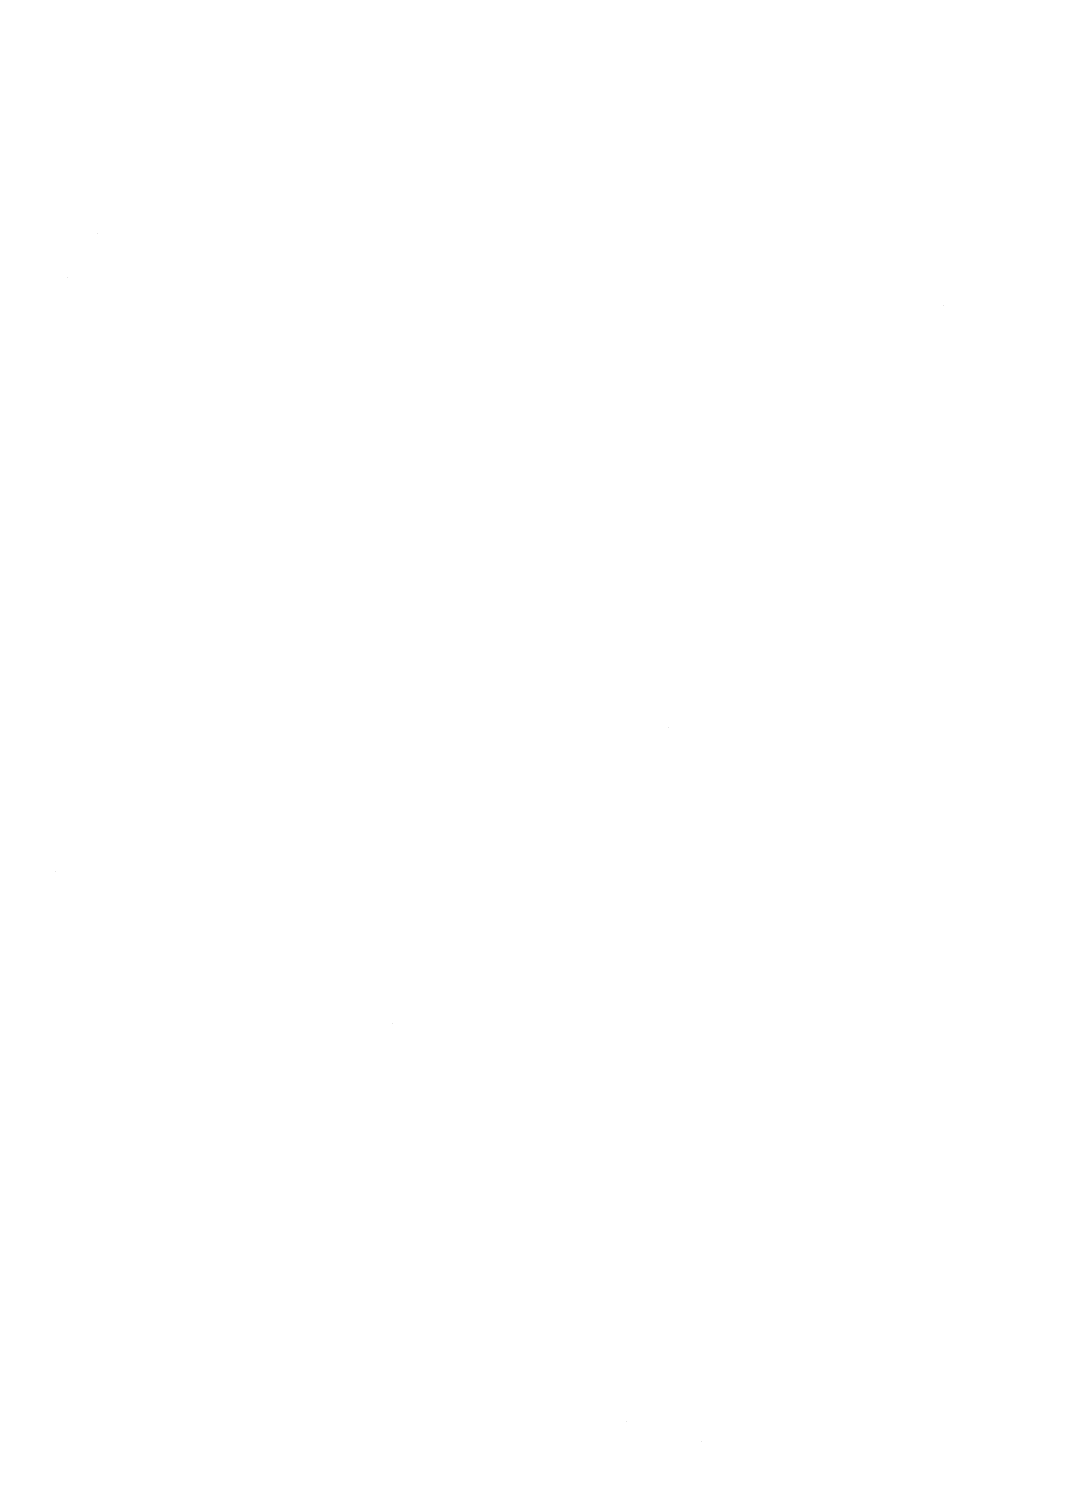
# Model space of a CAD drawing. Extents: x 17.6 to 52.5, y 0.1 to 49.5.
# Drawn here: x 20.409 to 21.488, y 6.135 to 7.66 of the extents above; entities that cross this region are included whole.
import ezdxf

# ---------------------------------------------------------------- set-up
doc = ezdxf.new("R2010")
doc.units = 0
doc.layers.get('0').update_dxf_attribs({"linetype": 'CONTINUOUS'})

msp = doc.modelspace()

# ---------------------------------------------------------------- linework, layer by layer
at = {"color": 7, "const_width": 0.0000000783}
for points in [[(20.5578, 7.6666), (20.5552, 7.6599), (20.5518, 7.6538), (20.5477, 7.6489), (20.5429, 7.6451), (20.5375, 7.6422), (20.5315, 7.6399), (20.5248, 7.6382), (20.5191, 7.6376), (20.5112, 7.6371), (20.501, 7.637), (20.4121, 7.637), (20.4121, 7.6591), (20.5, 7.6591), (20.5092, 7.6594), (20.5166, 7.6602)], [(21.4293, 7.6628), (21.4251, 7.6589), (21.4203, 7.656), (21.4148, 7.6537), (21.4084, 7.6521), (21.4032, 7.6515), (21.3956, 7.6511), (21.3858, 7.651), (21.3532, 7.651), (21.3332, 7.6508), (21.3188, 7.6504), (21.31, 7.6496), (21.304, 7.6483), (21.2982, 7.6465), (21.2926, 7.644), (21.2926, 7.667)], [(20.434, 7.555), (20.4124, 7.5519), (20.4112, 7.5578), (20.4104, 7.5634), (20.4102, 7.5685), (20.4107, 7.5759), (20.4121, 7.5821), (20.4144, 7.5871), (20.4175, 7.5911), (20.4212, 7.5942), (20.4255, 7.5965), (20.4318, 7.598), (20.4414, 7.5988), (20.4544, 7.5991), (20.5376, 7.5991), (20.5376, 7.6153), (20.5567, 7.6153), (20.5567, 7.5991), (20.5925, 7.5991), (20.6072, 7.5772), (20.5567, 7.5772), (20.5567, 7.555), (20.5376, 7.555), (20.5376, 7.5772), (20.4531, 7.5772), (20.4469, 7.5771), (20.4424, 7.5767), (20.4396, 7.5761), (20.4377, 7.5751), (20.4361, 7.5738), (20.4348, 7.5723), (20.4338, 7.5702), (20.4333, 7.5677), (20.4331, 7.5647), (20.4332, 7.562), (20.4335, 7.5588), (20.434, 7.555)], [(20.7056, 7.5838), (20.8311, 7.5838), (20.8311, 7.6033), (20.8502, 7.6033), (20.8502, 7.5838), (20.8656, 7.5838), (20.8744, 7.5836), (20.8816, 7.5828), (20.8872, 7.5815), (20.8932, 7.5788), (20.8983, 7.5751), (20.9027, 7.5703), (20.9059, 7.5642), (20.9079, 7.5567), (20.9086, 7.5478), (20.9083, 7.5414), (20.9075, 7.5345), (20.9061, 7.5272), (20.8847, 7.5305), (20.8855, 7.535), (20.886, 7.5394), (20.8861, 7.5435), (20.8856, 7.5496), (20.884, 7.5543), (20.8813, 7.5577), (20.8772, 7.56), (20.8713, 7.5614), (20.8635, 7.5619), (20.8502, 7.5619), (20.8502, 7.5365), (20.8311, 7.5365), (20.8311, 7.5619), (20.7056, 7.5619), (20.7056, 7.5838)], [(21.0714, 7.5833), (21.0958, 7.5811), (21.1157, 7.5744), (21.1309, 7.5632), (21.1398, 7.5512), (21.1452, 7.5376), (21.1469, 7.5223), (21.1448, 7.5055), (21.1383, 7.4909), (21.1274, 7.4785), (21.1127, 7.469), (21.0947, 7.4633), (21.0734, 7.4614), (21.0561, 7.4623), (21.0415, 7.4648), (21.0295, 7.469), (21.0196, 7.4748), (21.0114, 7.4821), (21.0047, 7.4909), (20.9998, 7.5008), (20.9968, 7.5113), (20.9958, 7.5223), (20.998, 7.5394), (21.0045, 7.5541), (21.0153, 7.5665), (21.0302, 7.5759), (21.0489, 7.5815), (21.0714, 7.5833)], [(21.0714, 7.5607), (21.0544, 7.5595), (21.0406, 7.5558), (21.0298, 7.5498), (21.0221, 7.5419), (21.0175, 7.5327), (21.016, 7.5223), (21.0175, 7.512), (21.0221, 7.5029), (21.0299, 7.495), (21.0407, 7.4889), (21.0548, 7.4853), (21.0722, 7.4841), (21.0886, 7.4853), (21.1022, 7.489), (21.1128, 7.4951), (21.1205, 7.503), (21.1251, 7.5121), (21.1267, 7.5223), (21.1251, 7.5327), (21.1205, 7.5419), (21.1129, 7.5498), (21.1022, 7.5558), (21.0883, 7.5595), (21.0714, 7.5607)], [(21.3145, 7.4989), (21.2929, 7.4957), (21.2917, 7.5017), (21.2909, 7.5073), (21.2907, 7.5124), (21.2912, 7.5198), (21.2926, 7.526), (21.2949, 7.531), (21.298, 7.535), (21.3017, 7.5381), (21.306, 7.5403), (21.3123, 7.5418), (21.3219, 7.5427), (21.3349, 7.543), (21.4181, 7.543), (21.4181, 7.5592), (21.4372, 7.5592), (21.4372, 7.543), (21.473, 7.543), (21.4877, 7.5211), (21.4372, 7.5211), (21.4372, 7.4989), (21.4181, 7.4989), (21.4181, 7.5211), (21.3336, 7.5211), (21.3274, 7.521), (21.3229, 7.5206), (21.3201, 7.5199), (21.3182, 7.519), (21.3166, 7.5177), (21.3153, 7.5161), (21.3143, 7.5141), (21.3138, 7.5116), (21.3136, 7.5086), (21.3137, 7.5059), (21.314, 7.5027), (21.3145, 7.4989)], [(20.4844, 7.5417), (20.5088, 7.5395), (20.5287, 7.5328), (20.5439, 7.5216), (20.5528, 7.5096), (20.5582, 7.4959), (20.5599, 7.4807), (20.5578, 7.4639), (20.5513, 7.4492), (20.5404, 7.4368), (20.5257, 7.4273), (20.5077, 7.4217), (20.4864, 7.4198), (20.4691, 7.4206), (20.4545, 7.4231), (20.4425, 7.4273), (20.4326, 7.4331), (20.4244, 7.4404), (20.4177, 7.4492), (20.4128, 7.4591), (20.4098, 7.4696), (20.4088, 7.4807), (20.411, 7.4977), (20.4175, 7.5124), (20.4283, 7.5248), (20.4432, 7.5342), (20.4619, 7.5398), (20.4844, 7.5417)], [(20.4844, 7.519), (20.4674, 7.5178), (20.4536, 7.5142), (20.4428, 7.5081), (20.4351, 7.5002), (20.4305, 7.4911), (20.429, 7.4807), (20.4305, 7.4703), (20.4351, 7.4612), (20.4429, 7.4533), (20.4537, 7.4473), (20.4678, 7.4437), (20.4852, 7.4424), (20.5016, 7.4437), (20.5152, 7.4473), (20.5258, 7.4534), (20.5335, 7.4613), (20.5381, 7.4704), (20.5397, 7.4807), (20.5381, 7.4911), (20.5335, 7.5002), (20.5259, 7.5081), (20.5152, 7.5142), (20.5013, 7.5178), (20.4844, 7.519)], [(20.8502, 7.5193), (20.8502, 7.4972), (20.7056, 7.4972), (20.7056, 7.5193), (20.8502, 7.5193)], [(20.877, 7.5193), (20.9052, 7.5193), (20.9052, 7.4972), (20.877, 7.4972), (20.877, 7.5193)], [(21.3392, 7.3883), (21.336, 7.3655), (21.3223, 7.3701), (21.3109, 7.3768), (21.3016, 7.3855), (21.2948, 7.3961), (21.2907, 7.4085), (21.2893, 7.4227), (21.2915, 7.4404), (21.298, 7.4555), (21.3089, 7.468), (21.3236, 7.4773), (21.3419, 7.4829), (21.3637, 7.4847), (21.3862, 7.4828), (21.405, 7.4772), (21.4203, 7.4678), (21.4315, 7.4554), (21.4382, 7.4408), (21.4404, 7.4239), (21.4382, 7.4076), (21.4317, 7.3934), (21.4207, 7.3813), (21.4058, 7.3721), (21.3872, 7.3666), (21.3652, 7.3648), (21.3635, 7.3648), (21.3613, 7.3648), (21.3586, 7.3649), (21.3586, 7.4619), (21.344, 7.46), (21.3318, 7.456), (21.3221, 7.4498), (21.3151, 7.4419), (21.3109, 7.4329), (21.3095, 7.4226), (21.3103, 7.4149), (21.3126, 7.408), (21.3166, 7.4019), (21.3222, 7.3966), (21.3297, 7.392), (21.3392, 7.3883)], [(20.7056, 7.4636), (20.8502, 7.4636), (20.8502, 7.4438), (20.8296, 7.4438), (20.8428, 7.4328), (20.8508, 7.419), (20.8534, 7.4024), (20.8529, 7.3947), (20.8514, 7.3875), (20.8487, 7.3807), (20.8453, 7.3747), (20.8412, 7.3698), (20.8364, 7.366), (20.831, 7.363), (20.825, 7.3608), (20.8183, 7.3591), (20.8126, 7.3584), (20.8047, 7.358), (20.7945, 7.3579), (20.7056, 7.3579), (20.7056, 7.38), (20.7935, 7.38), (20.8027, 7.3802), (20.8101, 7.3811), (20.8159, 7.3825), (20.8205, 7.3847), (20.8245, 7.3877), (20.8278, 7.3917), (20.8302, 7.3963), (20.8317, 7.4014), (20.8322, 7.407), (20.8311, 7.416), (20.8278, 7.4241), (20.8223, 7.4314), (20.8137, 7.437), (20.8011, 7.4404), (20.7846, 7.4416), (20.7056, 7.4416), (20.7056, 7.4636)], [(21.3788, 7.388), (21.3899, 7.3896), (21.399, 7.3924), (21.4061, 7.3964), (21.414, 7.4041), (21.4187, 7.4132), (21.4203, 7.4237), (21.419, 7.4333), (21.4153, 7.4418), (21.409, 7.4492), (21.4006, 7.4551), (21.3905, 7.4589), (21.3788, 7.4607), (21.3788, 7.388)], [(20.4586, 7.3048), (20.4555, 7.2821), (20.4418, 7.2867), (20.4303, 7.2933), (20.4211, 7.302), (20.4143, 7.3126), (20.4102, 7.3251), (20.4088, 7.3393), (20.411, 7.357), (20.4175, 7.3721), (20.4284, 7.3845), (20.4431, 7.3938), (20.4614, 7.3994), (20.4832, 7.4013), (20.5057, 7.3994), (20.5245, 7.3938), (20.5398, 7.3844), (20.551, 7.372), (20.5577, 7.3574), (20.5599, 7.3405), (20.5577, 7.3242), (20.5512, 7.3099), (20.5402, 7.2979), (20.5253, 7.2887), (20.5067, 7.2832), (20.4847, 7.2813), (20.483, 7.2813), (20.4808, 7.2814), (20.4781, 7.2814), (20.4781, 7.3785), (20.4635, 7.3766), (20.4513, 7.3725), (20.4416, 7.3664), (20.4346, 7.3585), (20.4304, 7.3494), (20.429, 7.3391), (20.4298, 7.3315), (20.4321, 7.3246), (20.436, 7.3184), (20.4417, 7.3131), (20.4492, 7.3086), (20.4586, 7.3048)], [(20.4983, 7.3046), (20.5094, 7.3062), (20.5185, 7.309), (20.5256, 7.3129), (20.5335, 7.3206), (20.5382, 7.3298), (20.5398, 7.3403), (20.5385, 7.3498), (20.5348, 7.3584), (20.5285, 7.3658), (20.5201, 7.3717), (20.51, 7.3755), (20.4983, 7.3773), (20.4983, 7.3046)], [(21.0457, 7.2768), (21.0425, 7.254), (21.0288, 7.2586), (21.0173, 7.2653), (21.0081, 7.274), (21.0013, 7.2846), (20.9972, 7.297), (20.9958, 7.3112), (20.998, 7.3289), (21.0045, 7.344), (21.0154, 7.3565), (21.0301, 7.3658), (21.0484, 7.3714), (21.0702, 7.3732), (21.0927, 7.3713), (21.1115, 7.3657), (21.1268, 7.3563), (21.138, 7.3439), (21.1447, 7.3293), (21.1469, 7.3124), (21.1447, 7.2961), (21.1382, 7.2819), (21.1272, 7.2698), (21.1123, 7.2606), (21.0937, 7.2551), (21.0717, 7.2533), (21.07, 7.2533), (21.0678, 7.2533), (21.0651, 7.2534), (21.0651, 7.3504), (21.0505, 7.3485), (21.0383, 7.3445), (21.0286, 7.3383), (21.0216, 7.3304), (21.0174, 7.3214), (21.016, 7.3111), (21.0168, 7.3034), (21.0191, 7.2965), (21.0231, 7.2904), (21.0287, 7.2851), (21.0362, 7.2805), (21.0457, 7.2768)], [(21.0853, 7.2765), (21.0964, 7.2781), (21.1055, 7.2809), (21.1126, 7.2849), (21.1205, 7.2926), (21.1252, 7.3017), (21.1268, 7.3122), (21.1255, 7.3218), (21.1218, 7.3303), (21.1155, 7.3377), (21.1071, 7.3436), (21.097, 7.3474), (21.0853, 7.3492), (21.0853, 7.2765)], [(21.2926, 7.338), (21.4372, 7.338), (21.4372, 7.3182), (21.4153, 7.3182), (21.4243, 7.3133), (21.4311, 7.3086), (21.4355, 7.3042), (21.4383, 7.2997), (21.4399, 7.295), (21.4404, 7.29), (21.4396, 7.2825), (21.4369, 7.275), (21.4325, 7.2673), (21.4098, 7.2749), (21.4128, 7.2803), (21.4145, 7.2857), (21.4151, 7.2911), (21.4146, 7.2958), (21.413, 7.3001), (21.4103, 7.3041), (21.4066, 7.3076), (21.4022, 7.3103), (21.3969, 7.3123), (21.3879, 7.3144), (21.3784, 7.3156), (21.3683, 7.316), (21.2926, 7.316), (21.2926, 7.338)], [(20.7056, 7.3183), (20.7335, 7.3183), (20.7335, 7.2932), (20.7056, 7.2932), (20.696, 7.2937), (20.6877, 7.2954), (20.6807, 7.2981), (20.6749, 7.302), (20.67, 7.3072), (20.6661, 7.3137), (20.6766, 7.3198), (20.6792, 7.3155), (20.6826, 7.3121), (20.6866, 7.3095), (20.6916, 7.3076), (20.698, 7.3064), (20.7056, 7.3058), (20.7056, 7.3183)], [(20.4552, 7.2632), (20.4591, 7.2414), (20.4501, 7.2394), (20.4427, 7.236), (20.4367, 7.2311), (20.4324, 7.2248), (20.4298, 7.217), (20.429, 7.2077), (20.4297, 7.1984), (20.432, 7.1909), (20.4358, 7.1851), (20.4407, 7.1811), (20.4461, 7.1786), (20.452, 7.1778), (20.4571, 7.1785), (20.4615, 7.1807), (20.465, 7.1843), (20.4674, 7.1888), (20.4702, 7.1963), (20.4734, 7.2068), (20.4777, 7.2213), (20.4816, 7.2326), (20.4851, 7.2405), (20.4889, 7.2462), (20.4934, 7.2509), (20.4989, 7.2547), (20.5049, 7.2574), (20.5114, 7.259), (20.5183, 7.2595), (20.5246, 7.2591), (20.5305, 7.2577), (20.5362, 7.2555), (20.5414, 7.2526), (20.5459, 7.2489), (20.5499, 7.2447), (20.5525, 7.2408), (20.5549, 7.2362), (20.557, 7.2307), (20.5586, 7.2246), (20.5596, 7.2182), (20.5599, 7.2116), (20.5594, 7.2018), (20.5578, 7.1928), (20.555, 7.1847), (20.5514, 7.1777), (20.547, 7.172), (20.5418, 7.1676), (20.5356, 7.1643), (20.5281, 7.1618), (20.5194, 7.16), (20.5161, 7.1816), (20.523, 7.1832), (20.5288, 7.186), (20.5335, 7.1901), (20.537, 7.1954), (20.5391, 7.2021), (20.5398, 7.21), (20.5392, 7.2192), (20.5373, 7.2264), (20.5342, 7.2317), (20.5303, 7.2353), (20.5259, 7.2375), (20.5211, 7.2382), (20.5181, 7.2379), (20.5152, 7.237), (20.5126, 7.2355), (20.5101, 7.2334), (20.5079, 7.2305), (20.506, 7.227), (20.5047, 7.2234), (20.5026, 7.2169), (20.4998, 7.2076), (20.4954, 7.1935), (20.4916, 7.1826), (20.4884, 7.1749), (20.485, 7.1692), (20.4807, 7.1643), (20.4755, 7.1604), (20.4694, 7.1575), (20.4625, 7.1557), (20.4546, 7.1551), (20.4466, 7.1558), (20.4389, 7.158), (20.4315, 7.1615), (20.4248, 7.1665), (20.4192, 7.1727), (20.4147, 7.1801), (20.4115, 7.1886), (20.4095, 7.1977), (20.4088, 7.2076), (20.4101, 7.2231), (20.414, 7.236), (20.4205, 7.2462), (20.4296, 7.254), (20.4412, 7.2597), (20.4552, 7.2632)], [(20.7487, 7.2632), (20.7526, 7.2414), (20.7436, 7.2394), (20.7362, 7.236), (20.7302, 7.2311), (20.7259, 7.2248), (20.7233, 7.217), (20.7225, 7.2077), (20.7232, 7.1984), (20.7255, 7.1909), (20.7293, 7.1851), (20.7342, 7.1811), (20.7396, 7.1786), (20.7455, 7.1778), (20.7506, 7.1785), (20.755, 7.1807), (20.7585, 7.1843), (20.7609, 7.1888), (20.7637, 7.1963), (20.7669, 7.2068), (20.7712, 7.2213), (20.7751, 7.2326), (20.7786, 7.2405), (20.7824, 7.2462), (20.7869, 7.2509), (20.7924, 7.2547), (20.7984, 7.2574), (20.8049, 7.259), (20.8118, 7.2595), (20.8181, 7.2591), (20.824, 7.2577), (20.8297, 7.2555), (20.8349, 7.2526), (20.8394, 7.2489), (20.8434, 7.2447), (20.846, 7.2408), (20.8484, 7.2362), (20.8505, 7.2307), (20.8521, 7.2246), (20.8531, 7.2182), (20.8534, 7.2116), (20.8529, 7.2018), (20.8513, 7.1928), (20.8485, 7.1847), (20.8449, 7.1777), (20.8405, 7.172), (20.8353, 7.1676), (20.8291, 7.1643), (20.8216, 7.1618), (20.8129, 7.16), (20.8096, 7.1816), (20.8165, 7.1832), (20.8223, 7.186), (20.827, 7.1901), (20.8305, 7.1954), (20.8326, 7.2021), (20.8333, 7.21), (20.8327, 7.2192), (20.8308, 7.2264), (20.8277, 7.2317), (20.8238, 7.2353), (20.8194, 7.2375), (20.8146, 7.2382), (20.8116, 7.2379), (20.8087, 7.237), (20.8061, 7.2355), (20.8036, 7.2334), (20.8014, 7.2305), (20.7995, 7.227), (20.7982, 7.2234), (20.7961, 7.2169), (20.7933, 7.2076), (20.7889, 7.1935), (20.7851, 7.1826), (20.7819, 7.1749), (20.7785, 7.1692), (20.7742, 7.1643), (20.769, 7.1604), (20.763, 7.1575), (20.756, 7.1557), (20.7481, 7.1551), (20.7401, 7.1558), (20.7324, 7.158), (20.725, 7.1615), (20.7183, 7.1665), (20.7127, 7.1727), (20.7082, 7.1801), (20.705, 7.1886), (20.703, 7.1977), (20.7023, 7.2076), (20.7036, 7.2231), (20.7075, 7.236), (20.714, 7.2462), (20.7231, 7.254), (20.7347, 7.2597), (20.7487, 7.2632)], [(21.3456, 7.1693), (21.3424, 7.1476), (21.327, 7.1512), (21.314, 7.1573), (21.3034, 7.1658), (21.2956, 7.1763), (21.2909, 7.1883), (21.2893, 7.2018), (21.2915, 7.2184), (21.2979, 7.2328), (21.3087, 7.2447), (21.3235, 7.2538), (21.3421, 7.2592), (21.3643, 7.261), (21.3793, 7.2602), (21.393, 7.2579), (21.4053, 7.254), (21.416, 7.2485), (21.4248, 7.2414), (21.4317, 7.2327), (21.4365, 7.2229), (21.4395, 7.2126), (21.4404, 7.2017), (21.4391, 7.1884), (21.4351, 7.1768), (21.4285, 7.167), (21.4195, 7.1591), (21.4082, 7.1533), (21.3947, 7.1497), (21.391, 7.1712), (21.3999, 7.1737), (21.4072, 7.1773), (21.4129, 7.182), (21.417, 7.1876), (21.4195, 7.1938), (21.4203, 7.2008), (21.4188, 7.2112), (21.4144, 7.2203), (21.407, 7.2279), (21.3965, 7.2337), (21.3825, 7.2372), (21.365, 7.2383), (21.3474, 7.2372), (21.3333, 7.2338), (21.3227, 7.2283), (21.3153, 7.2209), (21.3109, 7.2121), (21.3095, 7.202), (21.3105, 7.1939), (21.3134, 7.1866), (21.3183, 7.1804), (21.3253, 7.1753), (21.3344, 7.1716), (21.3456, 7.1693)], [(20.9991, 7.2268), (21.1987, 7.2268), (21.1987, 7.2047), (20.9991, 7.2047), (20.9991, 7.2268)], [(20.434, 7.0807), (20.4124, 7.0776), (20.4112, 7.0835), (20.4104, 7.0891), (20.4102, 7.0942), (20.4107, 7.1016), (20.4121, 7.1078), (20.4144, 7.1128), (20.4175, 7.1168), (20.4212, 7.1199), (20.4255, 7.1222), (20.4318, 7.1237), (20.4414, 7.1246), (20.4544, 7.1249), (20.5376, 7.1249), (20.5376, 7.141), (20.5567, 7.141), (20.5567, 7.1249), (20.5925, 7.1249), (20.6072, 7.1029), (20.5567, 7.1029), (20.5567, 7.0807), (20.5376, 7.0807), (20.5376, 7.1029), (20.4531, 7.1029), (20.4469, 7.1028), (20.4424, 7.1024), (20.4396, 7.1018), (20.4377, 7.1008), (20.4361, 7.0996), (20.4348, 7.098), (20.4338, 7.0959), (20.4333, 7.0934), (20.4331, 7.0904), (20.4332, 7.0877), (20.4335, 7.0845), (20.434, 7.0807)], [(21.3392, 7.0397), (21.336, 7.0169), (21.3223, 7.0215), (21.3109, 7.0282), (21.3016, 7.0369), (21.2948, 7.0475), (21.2907, 7.0599), (21.2893, 7.0741), (21.2915, 7.0918), (21.298, 7.1069), (21.3089, 7.1194), (21.3236, 7.1287), (21.3419, 7.1343), (21.3637, 7.1361), (21.3862, 7.1342), (21.405, 7.1286), (21.4203, 7.1192), (21.4315, 7.1068), (21.4382, 7.0922), (21.4404, 7.0754), (21.4382, 7.059), (21.4317, 7.0448), (21.4207, 7.0327), (21.4058, 7.0235), (21.3872, 7.018), (21.3652, 7.0162), (21.3635, 7.0162), (21.3613, 7.0162), (21.3586, 7.0163), (21.3586, 7.1133), (21.344, 7.1114), (21.3318, 7.1074), (21.3221, 7.1012), (21.3151, 7.0933), (21.3109, 7.0843), (21.3095, 7.074), (21.3103, 7.0663), (21.3126, 7.0594), (21.3166, 7.0533), (21.3222, 7.048), (21.3297, 7.0434), (21.3392, 7.0397)], [(20.8502, 7.1288), (20.8502, 7.1067), (20.7056, 7.1067), (20.7056, 7.1288), (20.8502, 7.1288)], [(20.877, 7.1288), (20.9052, 7.1288), (20.9052, 7.1067), (20.877, 7.1067), (20.877, 7.1288)], [(21.3788, 7.0395), (21.3899, 7.041), (21.399, 7.0438), (21.4061, 7.0478), (21.414, 7.0555), (21.4187, 7.0646), (21.4203, 7.0751), (21.419, 7.0847), (21.4153, 7.0932), (21.409, 7.1007), (21.4006, 7.1065), (21.3905, 7.1103), (21.3788, 7.1121), (21.3788, 7.0395)], [(20.9991, 7.0156), (21.0203, 7.0156), (21.0067, 7.0269), (20.9985, 7.0407), (20.9958, 7.0569), (20.9964, 7.0644), (20.998, 7.0715), (21.0007, 7.0784), (21.0043, 7.0844), (21.0084, 7.0894), (21.013, 7.0932), (21.0184, 7.0961), (21.0244, 7.0984), (21.0312, 7.1), (21.037, 7.1007), (21.0446, 7.1012), (21.0541, 7.1013), (21.1437, 7.1013), (21.1437, 7.0793), (21.0635, 7.0793), (21.0521, 7.0791), (21.0435, 7.0787), (21.0376, 7.0779), (21.0316, 7.076), (21.0266, 7.0731), (21.0224, 7.0691), (21.0194, 7.0643), (21.0175, 7.0587), (21.0169, 7.0524), (21.0176, 7.046), (21.0194, 7.0398), (21.0226, 7.0338), (21.0268, 7.0286), (21.0319, 7.0245), (21.038, 7.0215), (21.0454, 7.0195), (21.0548, 7.0183), (21.0662, 7.0179), (21.1437, 7.0179), (21.1437, 6.9958), (20.9991, 6.9958), (20.9991, 7.0156)], [(20.7056, 7.0731), (20.8502, 7.0731), (20.8502, 7.0533), (20.8296, 7.0533), (20.8428, 7.0423), (20.8508, 7.0285), (20.8534, 7.0119), (20.8529, 7.0043), (20.8514, 6.997), (20.8487, 6.9903), (20.8453, 6.9842), (20.8412, 6.9793), (20.8364, 6.9755), (20.831, 6.9726), (20.825, 6.9703), (20.8183, 6.9686), (20.8126, 6.968), (20.8047, 6.9675), (20.7945, 6.9674), (20.7056, 6.9674), (20.7056, 6.9895), (20.7935, 6.9895), (20.8027, 6.9897), (20.8101, 6.9906), (20.8159, 6.992), (20.8205, 6.9942), (20.8245, 6.9972), (20.8278, 7.0012), (20.8302, 7.0058), (20.8317, 7.0109), (20.8322, 7.0165), (20.8311, 7.0255), (20.8278, 7.0336), (20.8223, 7.0409), (20.8137, 7.0465), (20.8011, 7.05), (20.7846, 7.0511), (20.7056, 7.0511), (20.7056, 7.0731)], [(20.4121, 7.0594), (20.5567, 7.0594), (20.5567, 7.0396), (20.5348, 7.0396), (20.5438, 7.0346), (20.5506, 7.03), (20.555, 7.0255), (20.5578, 7.0211), (20.5594, 7.0164), (20.5599, 7.0114), (20.5591, 7.0039), (20.5564, 6.9964), (20.552, 6.9887), (20.5293, 6.9963), (20.5323, 7.0017), (20.534, 7.0071), (20.5346, 7.0125), (20.5341, 7.0172), (20.5325, 7.0215), (20.5298, 7.0255), (20.5261, 7.029), (20.5217, 7.0317), (20.5164, 7.0337), (20.5074, 7.0357), (20.4979, 7.037), (20.4878, 7.0374), (20.4121, 7.0374), (20.4121, 7.0594)], [(21.2926, 6.9895), (21.4372, 6.9895), (21.4372, 6.9696), (21.4153, 6.9696), (21.4243, 6.9647), (21.4311, 6.96), (21.4355, 6.9556), (21.4383, 6.9512), (21.4399, 6.9464), (21.4404, 6.9414), (21.4396, 6.934), (21.4369, 6.9264), (21.4325, 6.9188), (21.4098, 6.9264), (21.4128, 6.9318), (21.4145, 6.9371), (21.4151, 6.9425), (21.4146, 6.9472), (21.413, 6.9515), (21.4103, 6.9555), (21.4066, 6.959), (21.4022, 6.9617), (21.3969, 6.9637), (21.3879, 6.9658), (21.3784, 6.967), (21.3683, 6.9674), (21.2926, 6.9674), (21.2926, 6.9895)], [(20.5567, 6.9755), (20.5567, 6.9534), (20.4121, 6.9534), (20.4121, 6.9755), (20.5567, 6.9755)], [(20.5835, 6.9755), (20.6117, 6.9755), (20.6117, 6.9534), (20.5835, 6.9534), (20.5835, 6.9755)], [(21.0422, 6.9701), (21.0461, 6.9483), (21.0371, 6.9463), (21.0297, 6.9429), (21.0237, 6.9381), (21.0194, 6.9317), (21.0168, 6.9239), (21.016, 6.9146), (21.0167, 6.9053), (21.019, 6.8978), (21.0228, 6.8921), (21.0277, 6.888), (21.0331, 6.8855), (21.039, 6.8847), (21.0441, 6.8854), (21.0485, 6.8876), (21.052, 6.8912), (21.0544, 6.8957), (21.0572, 6.9032), (21.0604, 6.9137), (21.0647, 6.9283), (21.0686, 6.9395), (21.0721, 6.9474), (21.0759, 6.9531), (21.0804, 6.9579), (21.0859, 6.9616), (21.0919, 6.9643), (21.0984, 6.9659), (21.1053, 6.9664), (21.1116, 6.966), (21.1175, 6.9647), (21.1232, 6.9624), (21.1284, 6.9595), (21.1329, 6.9559), (21.1369, 6.9516), (21.1395, 6.9478), (21.1419, 6.9431), (21.144, 6.9376), (21.1456, 6.9315), (21.1466, 6.9252), (21.1469, 6.9185), (21.1464, 6.9087), (21.1448, 6.8998), (21.142, 6.8916), (21.1384, 6.8846), (21.134, 6.8789), (21.1288, 6.8745), (21.1226, 6.8712), (21.1151, 6.8687), (21.1064, 6.8669), (21.1031, 6.8885), (21.11, 6.8901), (21.1158, 6.8929), (21.1205, 6.897), (21.124, 6.9024), (21.1261, 6.909), (21.1268, 6.9169), (21.1262, 6.9261), (21.1243, 6.9333), (21.1212, 6.9386), (21.1173, 6.9422), (21.1129, 6.9444), (21.1081, 6.9451), (21.1051, 6.9448), (21.1022, 6.9439), (21.0996, 6.9424), (21.0971, 6.9403), (21.0949, 6.9375), (21.093, 6.934), (21.0917, 6.9303), (21.0896, 6.9238), (21.0868, 6.9145), (21.0824, 6.9004), (21.0786, 6.8896), (21.0754, 6.8818), (21.072, 6.8761), (21.0677, 6.8713), (21.0625, 6.8673), (21.0565, 6.8644), (21.0495, 6.8626), (21.0416, 6.862), (21.0336, 6.8627), (21.0259, 6.8649), (21.0185, 6.8685), (21.0118, 6.8734), (21.0062, 6.8796), (21.0017, 6.887), (20.9985, 6.8955), (20.9965, 6.9046), (20.9958, 6.9145), (20.9971, 6.93), (21.001, 6.9429), (21.0075, 6.9531), (21.0166, 6.9609), (21.0282, 6.9666), (21.0422, 6.9701)], [(20.465, 6.835), (20.4619, 6.8133), (20.4465, 6.8169), (20.4335, 6.8229), (20.4229, 6.8315), (20.4151, 6.842), (20.4104, 6.854), (20.4088, 6.8674), (20.411, 6.8841), (20.4174, 6.8984), (20.4282, 6.9104), (20.443, 6.9194), (20.4616, 6.9248), (20.4838, 6.9266), (20.4988, 6.9258), (20.5125, 6.9235), (20.5248, 6.9196), (20.5355, 6.9142), (20.5443, 6.9071), (20.5512, 6.8984), (20.556, 6.8886), (20.559, 6.8782), (20.5599, 6.8673), (20.5586, 6.854), (20.5546, 6.8425), (20.548, 6.8326), (20.539, 6.8247), (20.5277, 6.819), (20.5142, 6.8154), (20.5105, 6.8368), (20.5194, 6.8394), (20.5267, 6.843), (20.5324, 6.8476), (20.5365, 6.8532), (20.539, 6.8595), (20.5398, 6.8664), (20.5383, 6.8769), (20.5339, 6.8859), (20.5265, 6.8935), (20.5159, 6.8993), (20.5019, 6.9028), (20.4845, 6.9039), (20.4669, 6.9028), (20.4527, 6.8995), (20.4422, 6.8939), (20.4348, 6.8865), (20.4304, 6.8778), (20.429, 6.8677), (20.43, 6.8595), (20.4329, 6.8523), (20.4378, 6.846), (20.4448, 6.8409), (20.4539, 6.8372), (20.465, 6.835)], [(21.3104, 6.8207), (21.3035, 6.8288), (21.298, 6.8367), (21.2941, 6.8443), (21.2914, 6.8521), (21.2899, 6.8602), (21.2893, 6.8687), (21.2906, 6.8818), (21.2945, 6.8928), (21.301, 6.9016), (21.3094, 6.908), (21.3194, 6.9118), (21.3307, 6.9131), (21.3376, 6.9126), (21.3441, 6.9112), (21.3501, 6.9088), (21.3556, 6.9056), (21.3603, 6.9018), (21.3642, 6.8974), (21.3675, 6.8925), (21.3701, 6.8872), (21.3722, 6.8815), (21.3735, 6.8765), (21.3747, 6.8699), (21.3759, 6.8619), (21.3784, 6.8457), (21.3812, 6.8326), (21.3844, 6.8226), (21.3873, 6.8225), (21.3894, 6.8225), (21.3907, 6.8225), (21.3997, 6.8232), (21.4068, 6.8252), (21.4119, 6.8287), (21.4165, 6.8353), (21.4192, 6.8436), (21.4202, 6.8538), (21.4195, 6.8633), (21.4175, 6.871), (21.4141, 6.8768), (21.409, 6.8813), (21.4019, 6.885), (21.3927, 6.8878), (21.3959, 6.9093), (21.4055, 6.9069), (21.4138, 6.9037), (21.4208, 6.8996), (21.4266, 6.8945), (21.4314, 6.888), (21.4353, 6.8802), (21.4382, 6.8712), (21.4399, 6.8614), (21.4404, 6.8506), (21.44, 6.8402), (21.4385, 6.8312), (21.4361, 6.8236), (21.4329, 6.8172), (21.4293, 6.8121), (21.4251, 6.8082), (21.4203, 6.8053), (21.4148, 6.803), (21.4084, 6.8014), (21.4032, 6.8008), (21.3956, 6.8004), (21.3858, 6.8003), (21.3532, 6.8003), (21.3332, 6.8001), (21.3188, 6.7997), (21.31, 6.7989), (21.304, 6.7976), (21.2982, 6.7958), (21.2926, 6.7933), (21.2926, 6.8163), (21.298, 6.8183), (21.3039, 6.8198), (21.3104, 6.8207)], [(21.3652, 6.8226), (21.3617, 6.8319), (21.3586, 6.8439), (21.3559, 6.8586), (21.3544, 6.8668), (21.3528, 6.8732), (21.351, 6.8778), (21.3489, 6.8813), (21.3462, 6.8842), (21.343, 6.8865), (21.3394, 6.8882), (21.3355, 6.8893), (21.3314, 6.8896), (21.3252, 6.8889), (21.3198, 6.8866), (21.3151, 6.8829), (21.3114, 6.8778), (21.3092, 6.8713), (21.3085, 6.8634), (21.3092, 6.8552), (21.3113, 6.8476), (21.3147, 6.8407), (21.3194, 6.8347), (21.325, 6.8298), (21.3317, 6.8261), (21.3381, 6.8242), (21.3462, 6.823), (21.3562, 6.8226), (21.3652, 6.8226)], [(20.7521, 6.7748), (20.749, 6.752), (20.7353, 6.7566), (20.7238, 6.7633), (20.7146, 6.772), (20.7078, 6.7826), (20.7037, 6.795), (20.7023, 6.8092), (20.7045, 6.8269), (20.711, 6.842), (20.7219, 6.8545), (20.7366, 6.8638), (20.7549, 6.8694), (20.7767, 6.8712), (20.7992, 6.8693), (20.818, 6.8637), (20.8333, 6.8543), (20.8445, 6.8419), (20.8512, 6.8273), (20.8534, 6.8105), (20.8512, 6.7941), (20.8447, 6.7799), (20.8337, 6.7678), (20.8188, 6.7586), (20.8002, 6.7531), (20.7782, 6.7513), (20.7765, 6.7513), (20.7743, 6.7513), (20.7716, 6.7514), (20.7716, 6.8484), (20.757, 6.8465), (20.7448, 6.8425), (20.7351, 6.8363), (20.7281, 6.8284), (20.7239, 6.8194), (20.7225, 6.8091), (20.7233, 6.8014), (20.7256, 6.7945), (20.7296, 6.7884), (20.7352, 6.7831), (20.7427, 6.7785), (20.7521, 6.7748)], [(20.7918, 6.7746), (20.8029, 6.7761), (20.812, 6.7789), (20.8191, 6.7829), (20.827, 6.7906), (20.8317, 6.7997), (20.8333, 6.8102), (20.832, 6.8198), (20.8283, 6.8283), (20.822, 6.8358), (20.8136, 6.8416), (20.8035, 6.8454), (20.7918, 6.8472), (20.7918, 6.7746)], [(21.0714, 6.844), (21.0958, 6.8418), (21.1157, 6.8351), (21.1309, 6.8239), (21.1398, 6.8119), (21.1452, 6.7983), (21.1469, 6.783), (21.1448, 6.7662), (21.1383, 6.7516), (21.1274, 6.7391), (21.1127, 6.7297), (21.0947, 6.724), (21.0734, 6.7221), (21.0561, 6.7229), (21.0415, 6.7255), (21.0295, 6.7296), (21.0196, 6.7354), (21.0114, 6.7427), (21.0047, 6.7516), (20.9998, 6.7615), (20.9968, 6.7719), (20.9958, 6.783), (20.998, 6.8001), (21.0045, 6.8148), (21.0153, 6.8272), (21.0302, 6.8365), (21.0489, 6.8422), (21.0714, 6.844)], [(21.0714, 6.8214), (21.0544, 6.8201), (21.0406, 6.8165), (21.0298, 6.8105), (21.0221, 6.8026), (21.0175, 6.7934), (21.016, 6.783), (21.0175, 6.7727), (21.0221, 6.7636), (21.0299, 6.7557), (21.0407, 6.7496), (21.0548, 6.746), (21.0722, 6.7448), (21.0886, 6.746), (21.1022, 6.7497), (21.1128, 6.7557), (21.1205, 6.7636), (21.1251, 6.7727), (21.1267, 6.783), (21.1251, 6.7934), (21.1205, 6.8026), (21.1129, 6.8105), (21.1022, 6.8165), (21.0883, 6.8201), (21.0714, 6.8214)], [(20.434, 6.7462), (20.4124, 6.7431), (20.4112, 6.7491), (20.4104, 6.7546), (20.4102, 6.7597), (20.4107, 6.7671), (20.4121, 6.7733), (20.4144, 6.7783), (20.4175, 6.7823), (20.4212, 6.7854), (20.4255, 6.7877), (20.4318, 6.7892), (20.4414, 6.7901), (20.4544, 6.7904), (20.5376, 6.7904), (20.5376, 6.8065), (20.5567, 6.8065), (20.5567, 6.7904), (20.5925, 6.7904), (20.6072, 6.7684), (20.5567, 6.7684), (20.5567, 6.7462), (20.5376, 6.7462), (20.5376, 6.7684), (20.4531, 6.7684), (20.4469, 6.7683), (20.4424, 6.7679), (20.4396, 6.7673), (20.4377, 6.7663), (20.4361, 6.7651), (20.4348, 6.7635), (20.4338, 6.7615), (20.4333, 6.7589), (20.4331, 6.7559), (20.4332, 6.7532), (20.4335, 6.75), (20.434, 6.7462)], [(21.3357, 6.7749), (21.3396, 6.7531), (21.3306, 6.7512), (21.3232, 6.7477), (21.3172, 6.7429), (21.3129, 6.7365), (21.3103, 6.7287), (21.3095, 6.7194), (21.3102, 6.7102), (21.3125, 6.7026), (21.3163, 6.6969), (21.3212, 6.6928), (21.3266, 6.6903), (21.3325, 6.6895), (21.3376, 6.6902), (21.342, 6.6924), (21.3456, 6.696), (21.3479, 6.7005), (21.3507, 6.708), (21.3539, 6.7186), (21.3582, 6.7331), (21.3621, 6.7443), (21.3656, 6.7522), (21.3694, 6.7579), (21.374, 6.7627), (21.3794, 6.7664), (21.3854, 6.7691), (21.3919, 6.7707), (21.3988, 6.7712), (21.4051, 6.7708), (21.411, 6.7695), (21.4167, 6.7673), (21.4219, 6.7643), (21.4264, 6.7607), (21.4304, 6.7564), (21.433, 6.7526), (21.4354, 6.7479), (21.4375, 6.7424), (21.4391, 6.7363), (21.4401, 6.73), (21.4404, 6.7233), (21.4399, 6.7135), (21.4383, 6.7046), (21.4355, 6.6964), (21.4319, 6.6894), (21.4275, 6.6837), (21.4223, 6.6793), (21.4161, 6.6761), (21.4086, 6.6735), (21.3999, 6.6718), (21.3966, 6.6933), (21.4035, 6.6949), (21.4093, 6.6978), (21.414, 6.7018), (21.4175, 6.7072), (21.4196, 6.7138), (21.4203, 6.7217), (21.4197, 6.7309), (21.4178, 6.7381), (21.4147, 6.7434), (21.4108, 6.747), (21.4064, 6.7492), (21.4016, 6.7499), (21.3986, 6.7496), (21.3957, 6.7487), (21.3931, 6.7472), (21.3906, 6.7451), (21.3884, 6.7423), (21.3865, 6.7388), (21.3852, 6.7351), (21.3831, 6.7286), (21.3803, 6.7193), (21.3759, 6.7053), (21.3721, 6.6944), (21.3689, 6.6866), (21.3655, 6.6809), (21.3612, 6.6761), (21.356, 6.6721), (21.35, 6.6692), (21.343, 6.6674), (21.3351, 6.6669), (21.3271, 6.6676), (21.3194, 6.6697), (21.312, 6.6733), (21.3053, 6.6782), (21.2997, 6.6844), (21.2952, 6.6918), (21.292, 6.7003), (21.29, 6.7094), (21.2893, 6.7193), (21.2906, 6.7349), (21.2945, 6.7477), (21.301, 6.7579), (21.3101, 6.7657), (21.3217, 6.7714), (21.3357, 6.7749)], [(20.4844, 6.7329), (20.5088, 6.7307), (20.5287, 6.724), (20.5439, 6.7128), (20.5528, 6.7008), (20.5582, 6.6871), (20.5599, 6.6719), (20.5578, 6.6551), (20.5513, 6.6405), (20.5404, 6.628), (20.5257, 6.6185), (20.5077, 6.6129), (20.4864, 6.611), (20.4691, 6.6118), (20.4545, 6.6143), (20.4425, 6.6185), (20.4326, 6.6243), (20.4244, 6.6316), (20.4177, 6.6404), (20.4128, 6.6503), (20.4098, 6.6608), (20.4088, 6.6719), (20.411, 6.6889), (20.4175, 6.7036), (20.4283, 6.716), (20.4432, 6.7254), (20.4619, 6.731), (20.4844, 6.7329)], [(20.7056, 6.7248), (20.9052, 6.7248), (20.9052, 6.7028), (20.7056, 6.7028), (20.7056, 6.7248)], [(20.4844, 6.7102), (20.4674, 6.709), (20.4536, 6.7054), (20.4428, 6.6993), (20.4351, 6.6914), (20.4305, 6.6823), (20.429, 6.6719), (20.4305, 6.6615), (20.4351, 6.6524), (20.4429, 6.6446), (20.4537, 6.6385), (20.4678, 6.6349), (20.4852, 6.6336), (20.5016, 6.6349), (20.5152, 6.6385), (20.5258, 6.6446), (20.5335, 6.6525), (20.5381, 6.6616), (20.5397, 6.6719), (20.5381, 6.6823), (20.5335, 6.6914), (20.5259, 6.6993), (20.5152, 6.7054), (20.5013, 6.709), (20.4844, 6.7102)], [(20.9437, 6.6265), (21.1437, 6.6265), (21.1437, 6.6064), (21.1249, 6.6064), (21.1316, 6.6015), (21.1371, 6.5962), (21.1414, 6.5904), (21.1445, 6.584), (21.1463, 6.5768), (21.1469, 6.5687), (21.1459, 6.558), (21.1427, 6.5482), (21.1374, 6.5393), (21.1302, 6.5315), (21.1212, 6.5251), (21.1105, 6.5201), (21.0986, 6.5165), (21.0859, 6.5143), (21.0725, 6.5136), (21.0582, 6.5144), (21.0448, 6.5168), (21.0325, 6.5207), (21.0216, 6.5262), (21.0125, 6.5332), (21.0053, 6.5416), (21, 6.5508), (20.9969, 6.5604), (20.9958, 6.5703), (20.9964, 6.5774), (20.9981, 6.584), (21.001, 6.5901), (21.0047, 6.5956), (21.0091, 6.6004), (21.0141, 6.6045), (20.9437, 6.6045), (20.9437, 6.6265)], [(20.7585, 6.5139), (20.7554, 6.4923), (20.74, 6.4959), (20.727, 6.5019), (20.7164, 6.5104), (20.7086, 6.5209), (20.7039, 6.5329), (20.7023, 6.5464), (20.7045, 6.5631), (20.7109, 6.5774), (20.7217, 6.5894), (20.7365, 6.5984), (20.7551, 6.6038), (20.7773, 6.6056), (20.7923, 6.6048), (20.806, 6.6025), (20.8183, 6.5986), (20.829, 6.5931), (20.8378, 6.5861), (20.8447, 6.5773), (20.8495, 6.5676), (20.8525, 6.5572), (20.8534, 6.5463), (20.8521, 6.533), (20.8481, 6.5215), (20.8415, 6.5116), (20.8325, 6.5037), (20.8212, 6.4979), (20.8077, 6.4943), (20.804, 6.5158), (20.8129, 6.5183), (20.8202, 6.522), (20.8259, 6.5266), (20.83, 6.5322), (20.8325, 6.5384), (20.8333, 6.5454), (20.8318, 6.5558), (20.8274, 6.5649), (20.82, 6.5725), (20.8094, 6.5783), (20.7954, 6.5818), (20.778, 6.5829), (20.7604, 6.5818), (20.7463, 6.5785), (20.7357, 6.5729), (20.7283, 6.5655), (20.7239, 6.5568), (20.7225, 6.5467), (20.7235, 6.5385), (20.7264, 6.5312), (20.7313, 6.525), (20.7383, 6.5199), (20.7474, 6.5162), (20.7585, 6.5139)], [(21.0706, 6.6066), (21.0536, 6.6054), (21.0398, 6.602), (21.0293, 6.5964), (21.0219, 6.5891), (21.0175, 6.5809), (21.016, 6.5718), (21.0175, 6.5624), (21.0221, 6.554), (21.0298, 6.5466), (21.0407, 6.5408), (21.055, 6.5373), (21.0726, 6.5361), (21.0895, 6.5373), (21.1033, 6.5407), (21.114, 6.5463), (21.1216, 6.5536), (21.1262, 6.5618), (21.1277, 6.5708), (21.1261, 6.5798), (21.1212, 6.5881), (21.1131, 6.5957), (21.1019, 6.6017), (21.0877, 6.6054), (21.0706, 6.6066)], [(20.4121, 6.431), (20.4303, 6.431), (20.4184, 6.4405), (20.4112, 6.4527), (20.4088, 6.4674), (20.4099, 6.4775), (20.4131, 6.487), (20.4184, 6.496), (20.4255, 6.504), (20.4344, 6.5108), (20.445, 6.5162), (20.4569, 6.5202), (20.47, 6.5226), (20.4842, 6.5234), (20.4982, 6.5227), (20.5113, 6.5205), (20.5235, 6.5169), (20.5344, 6.5118), (20.5434, 6.5053), (20.5505, 6.4974), (20.5558, 6.4884), (20.5589, 6.4787), (20.5599, 6.4684), (20.5593, 6.4608), (20.5575, 6.4538), (20.5544, 6.4474), (20.5504, 6.4417), (20.5456, 6.4367), (20.5401, 6.4325), (20.6117, 6.4325), (20.6117, 6.4105), (20.4121, 6.4105), (20.4121, 6.431)], [(20.4842, 6.5007), (20.4673, 6.4995), (20.4534, 6.496), (20.4427, 6.4902), (20.4351, 6.4827), (20.4305, 6.4744), (20.429, 6.4653), (20.4304, 6.4561), (20.4348, 6.448), (20.4421, 6.4407), (20.4524, 6.4351), (20.4658, 6.4317), (20.4822, 6.4306), (20.5002, 6.4318), (20.5148, 6.4352), (20.5258, 6.4409), (20.5335, 6.4483), (20.5381, 6.4568), (20.5397, 6.4663), (20.5382, 6.4755), (20.5337, 6.4837), (20.5263, 6.4908), (20.5157, 6.4963), (20.5017, 6.4996), (20.4842, 6.5007)], [(20.7779, 6.4816), (20.8023, 6.4794), (20.8222, 6.4727), (20.8374, 6.4615), (20.8463, 6.4495), (20.8517, 6.4358), (20.8534, 6.4206), (20.8513, 6.4038), (20.8448, 6.3892), (20.8339, 6.3767), (20.8192, 6.3672), (20.8012, 6.3616), (20.7799, 6.3597), (20.7626, 6.3605), (20.748, 6.363), (20.736, 6.3672), (20.7261, 6.373), (20.7179, 6.3803), (20.7112, 6.3891), (20.7063, 6.399), (20.7033, 6.4095), (20.7023, 6.4206), (20.7045, 6.4376), (20.711, 6.4523), (20.7218, 6.4647), (20.7367, 6.4741), (20.7554, 6.4797), (20.7779, 6.4816)], [(21.0169, 6.4021), (21.01, 6.4101), (21.0045, 6.418), (21.0006, 6.4257), (20.9979, 6.4334), (20.9964, 6.4415), (20.9958, 6.45), (20.9971, 6.4632), (21.001, 6.4742), (21.0075, 6.4829), (21.0159, 6.4893), (21.0259, 6.4932), (21.0372, 6.4945), (21.0441, 6.494), (21.0506, 6.4925), (21.0566, 6.4901), (21.0621, 6.4869), (21.0668, 6.4831), (21.0707, 6.4787), (21.074, 6.4738), (21.0766, 6.4685), (21.0787, 6.4628), (21.08, 6.4578), (21.0812, 6.4512), (21.0824, 6.4432), (21.0849, 6.427), (21.0877, 6.4139), (21.0908, 6.4039), (21.0938, 6.4038), (21.0959, 6.4038), (21.0972, 6.4038), (21.1062, 6.4045), (21.1133, 6.4066), (21.1183, 6.41), (21.123, 6.4166), (21.1257, 6.425), (21.1267, 6.4352), (21.126, 6.4446), (21.124, 6.4523), (21.1206, 6.4581), (21.1155, 6.4626), (21.1084, 6.4663), (21.0992, 6.4691), (21.1024, 6.4907), (21.112, 6.4883), (21.1203, 6.485), (21.1273, 6.481), (21.1331, 6.4758), (21.1379, 6.4693), (21.1418, 6.4615), (21.1447, 6.4526), (21.1464, 6.4427), (21.1469, 6.432), (21.1465, 6.4216), (21.145, 6.4125), (21.1426, 6.4049), (21.1394, 6.3986), (21.1358, 6.3935), (21.1316, 6.3896), (21.1268, 6.3866), (21.1213, 6.3843), (21.1149, 6.3827), (21.1097, 6.3821), (21.1021, 6.3817), (21.0923, 6.3816), (21.0597, 6.3816), (21.0397, 6.3815), (21.0253, 6.381), (21.0164, 6.3802), (21.0105, 6.379), (21.0047, 6.3771), (20.9991, 6.3746), (20.9991, 6.3977), (21.0045, 6.3997), (21.0104, 6.4011), (21.0169, 6.4021)], [(21.0717, 6.4039), (21.0682, 6.4132), (21.0651, 6.4253), (21.0624, 6.4399), (21.0609, 6.4481), (21.0592, 6.4545), (21.0575, 6.4592), (21.0554, 6.4626), (21.0527, 6.4655), (21.0495, 6.4679), (21.0459, 6.4696), (21.042, 6.4706), (21.0379, 6.4709), (21.0317, 6.4702), (21.0263, 6.468), (21.0216, 6.4643), (21.0179, 6.4591), (21.0157, 6.4526), (21.015, 6.4447), (21.0157, 6.4365), (21.0178, 6.429), (21.0212, 6.422), (21.0259, 6.416), (21.0315, 6.4112), (21.0382, 6.4075), (21.0446, 6.4055), (21.0527, 6.4043), (21.0627, 6.4039), (21.0717, 6.4039)], [(20.7779, 6.4589), (20.7609, 6.4577), (20.7471, 6.4541), (20.7363, 6.448), (20.7286, 6.4401), (20.724, 6.431), (20.7225, 6.4206), (20.724, 6.4102), (20.7286, 6.4011), (20.7364, 6.3933), (20.7472, 6.3872), (20.7613, 6.3836), (20.7787, 6.3823), (20.7951, 6.3836), (20.8087, 6.3872), (20.8193, 6.3933), (20.827, 6.4012), (20.8316, 6.4103), (20.8332, 6.4206), (20.8316, 6.431), (20.827, 6.4401), (20.8194, 6.448), (20.8087, 6.4541), (20.7948, 6.4577), (20.7779, 6.4589)], [(20.4586, 6.2868), (20.4555, 6.264), (20.4418, 6.2686), (20.4303, 6.2753), (20.4211, 6.284), (20.4143, 6.2946), (20.4102, 6.307), (20.4088, 6.3212), (20.411, 6.3389), (20.4175, 6.354), (20.4284, 6.3665), (20.4431, 6.3758), (20.4614, 6.3813), (20.4832, 6.3832), (20.5057, 6.3813), (20.5245, 6.3757), (20.5398, 6.3663), (20.551, 6.3539), (20.5577, 6.3393), (20.5599, 6.3224), (20.5577, 6.3061), (20.5512, 6.2919), (20.5402, 6.2798), (20.5253, 6.2706), (20.5067, 6.2651), (20.4847, 6.2633), (20.483, 6.2633), (20.4808, 6.2633), (20.4781, 6.2634), (20.4781, 6.3604), (20.4635, 6.3585), (20.4513, 6.3545), (20.4416, 6.3483), (20.4346, 6.3404), (20.4304, 6.3313), (20.429, 6.3211), (20.4298, 6.3134), (20.4321, 6.3065), (20.436, 6.3004), (20.4417, 6.2951), (20.4492, 6.2905), (20.4586, 6.2868)], [(20.4983, 6.2865), (20.5094, 6.2881), (20.5185, 6.2909), (20.5256, 6.2949), (20.5335, 6.3026), (20.5382, 6.3117), (20.5398, 6.3222), (20.5385, 6.3318), (20.5348, 6.3403), (20.5285, 6.3477), (20.5201, 6.3536), (20.51, 6.3574), (20.4983, 6.3592), (20.4983, 6.2865)], [(20.9991, 6.3477), (21.1437, 6.3477), (21.1437, 6.3278), (21.1218, 6.3278), (21.1308, 6.3229), (21.1376, 6.3182), (21.142, 6.3138), (21.1448, 6.3094), (21.1464, 6.3046), (21.1469, 6.2996), (21.1461, 6.2922), (21.1434, 6.2846), (21.139, 6.277), (21.1163, 6.2846), (21.1193, 6.29), (21.121, 6.2954), (21.1216, 6.3007), (21.1211, 6.3054), (21.1195, 6.3097), (21.1168, 6.3137), (21.1131, 6.3172), (21.1087, 6.3199), (21.1034, 6.3219), (21.0944, 6.324), (21.0849, 6.3252), (21.0748, 6.3256), (20.9991, 6.3256), (20.9991, 6.3477)], [(20.7056, 6.3338), (20.8502, 6.3338), (20.8502, 6.314), (20.8296, 6.314), (20.8428, 6.303), (20.8508, 6.2892), (20.8534, 6.2726), (20.8529, 6.2649), (20.8514, 6.2577), (20.8487, 6.2509), (20.8453, 6.2449), (20.8412, 6.24), (20.8364, 6.2362), (20.831, 6.2332), (20.825, 6.2309), (20.8183, 6.2293), (20.8126, 6.2286), (20.8047, 6.2282), (20.7945, 6.2281), (20.7056, 6.2281), (20.7056, 6.2501), (20.7935, 6.2501), (20.8027, 6.2504), (20.8101, 6.2513), (20.8159, 6.2527), (20.8205, 6.2549), (20.8245, 6.2579), (20.8278, 6.2618), (20.8302, 6.2665), (20.8317, 6.2716), (20.8322, 6.2772), (20.8311, 6.2862), (20.8278, 6.2943), (20.8223, 6.3015), (20.8137, 6.3072), (20.8011, 6.3106), (20.7846, 6.3118), (20.7056, 6.3118), (20.7056, 6.3338)], [(21.0169, 6.179), (21.01, 6.187), (21.0045, 6.1949), (21.0006, 6.2025), (20.9979, 6.2103), (20.9964, 6.2184), (20.9958, 6.2269), (20.9971, 6.2401), (21.001, 6.251), (21.0075, 6.2598), (21.0159, 6.2662), (21.0259, 6.2701), (21.0372, 6.2713), (21.0441, 6.2709), (21.0506, 6.2694), (21.0566, 6.267), (21.0621, 6.2638), (21.0668, 6.26), (21.0707, 6.2556), (21.074, 6.2507), (21.0766, 6.2454), (21.0787, 6.2397), (21.08, 6.2347), (21.0812, 6.2281), (21.0824, 6.2201), (21.0849, 6.2039), (21.0877, 6.1908), (21.0908, 6.1808), (21.0938, 6.1807), (21.0959, 6.1807), (21.0972, 6.1807), (21.1062, 6.1814), (21.1133, 6.1834), (21.1183, 6.1869), (21.123, 6.1935), (21.1257, 6.2018), (21.1267, 6.212), (21.126, 6.2215), (21.124, 6.2292), (21.1206, 6.235), (21.1155, 6.2395), (21.1084, 6.2432), (21.0992, 6.246), (21.1024, 6.2675), (21.112, 6.2652), (21.1203, 6.2619), (21.1273, 6.2579), (21.1331, 6.2527), (21.1379, 6.2462), (21.1418, 6.2384), (21.1447, 6.2294), (21.1464, 6.2196), (21.1469, 6.2088), (21.1465, 6.1984), (21.145, 6.1894), (21.1426, 6.1818), (21.1394, 6.1754), (21.1358, 6.1703), (21.1316, 6.1665), (21.1268, 6.1635), (21.1213, 6.1612), (21.1149, 6.1596), (21.1097, 6.159), (21.1021, 6.1586), (21.0923, 6.1585), (21.0597, 6.1585), (21.0397, 6.1583), (21.0253, 6.1579), (21.0164, 6.1571), (21.0105, 6.1558), (21.0047, 6.154), (20.9991, 6.1515), (20.9991, 6.1745), (21.0045, 6.1766), (21.0104, 6.178), (21.0169, 6.179)], [(21.0717, 6.1808), (21.0682, 6.1901), (21.0651, 6.2021), (21.0624, 6.2168), (21.0609, 6.225), (21.0592, 6.2314), (21.0575, 6.2361), (21.0554, 6.2395), (21.0527, 6.2424), (21.0495, 6.2447), (21.0459, 6.2465), (21.042, 6.2475), (21.0379, 6.2478), (21.0317, 6.2471), (21.0263, 6.2448), (21.0216, 6.2411), (21.0179, 6.236), (21.0157, 6.2295), (21.015, 6.2216), (21.0157, 6.2134), (21.0178, 6.2059), (21.0212, 6.1989), (21.0259, 6.1929), (21.0315, 6.188), (21.0382, 6.1843), (21.0446, 6.1824), (21.0527, 6.1812), (21.0627, 6.1808), (21.0717, 6.1808)], [(20.7655, 6.2028), (20.7901, 6.2028), (20.7901, 6.1351), (20.7655, 6.1351), (20.7655, 6.2028)]]:
    msp.add_lwpolyline(points, dxfattribs=at)

doc.saveas('drawing.dxf')
